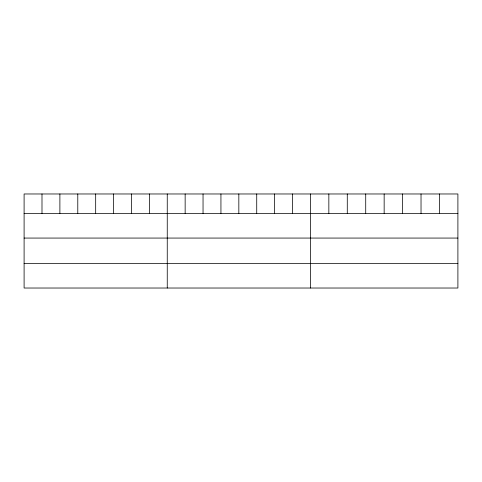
<?xml version="1.0" encoding="UTF-8"?>
<svg xmlns="http://www.w3.org/2000/svg" width="482" height="482" viewBox="0 0 482 482"><rect width="100%" height="100%" fill="white"/><g stroke="black" fill="none" stroke-linecap="round" stroke-linejoin="round"><path stroke-width="0.72" d="M457.9 213.46L457.9 288.025L24.1 288.025L24.1 193.975L457.9 193.975L457.9 213.46L24.1 213.46M24.1 238.066L457.9 238.066M24.1 263.419L457.9 263.419M439.464 193.975L439.464 213.46M421.027 193.975L421.027 213.46M402.591 193.975L402.591 213.46M384.154 193.975L384.154 213.46M365.718 193.975L365.718 213.46M347.281 193.975L347.281 213.46M328.844 193.975L328.844 213.46M310.408 193.975L310.408 288.025M292.514 193.975L292.514 213.46M274.62 193.975L274.62 213.46M256.725 193.975L256.725 213.46M238.831 193.975L238.831 213.46M220.937 193.975L220.937 213.46M203.043 193.975L203.043 213.46M185.148 193.975L185.148 213.46M167.254 193.975L167.254 288.025M149.36 193.975L149.36 213.46M131.465 193.975L131.465 213.46M113.571 193.975L113.571 213.46M95.677 193.975L95.677 213.46M77.783 193.975L77.783 213.46M59.889 193.975L59.889 213.46M41.994 193.975L41.994 213.46"/></g></svg>
